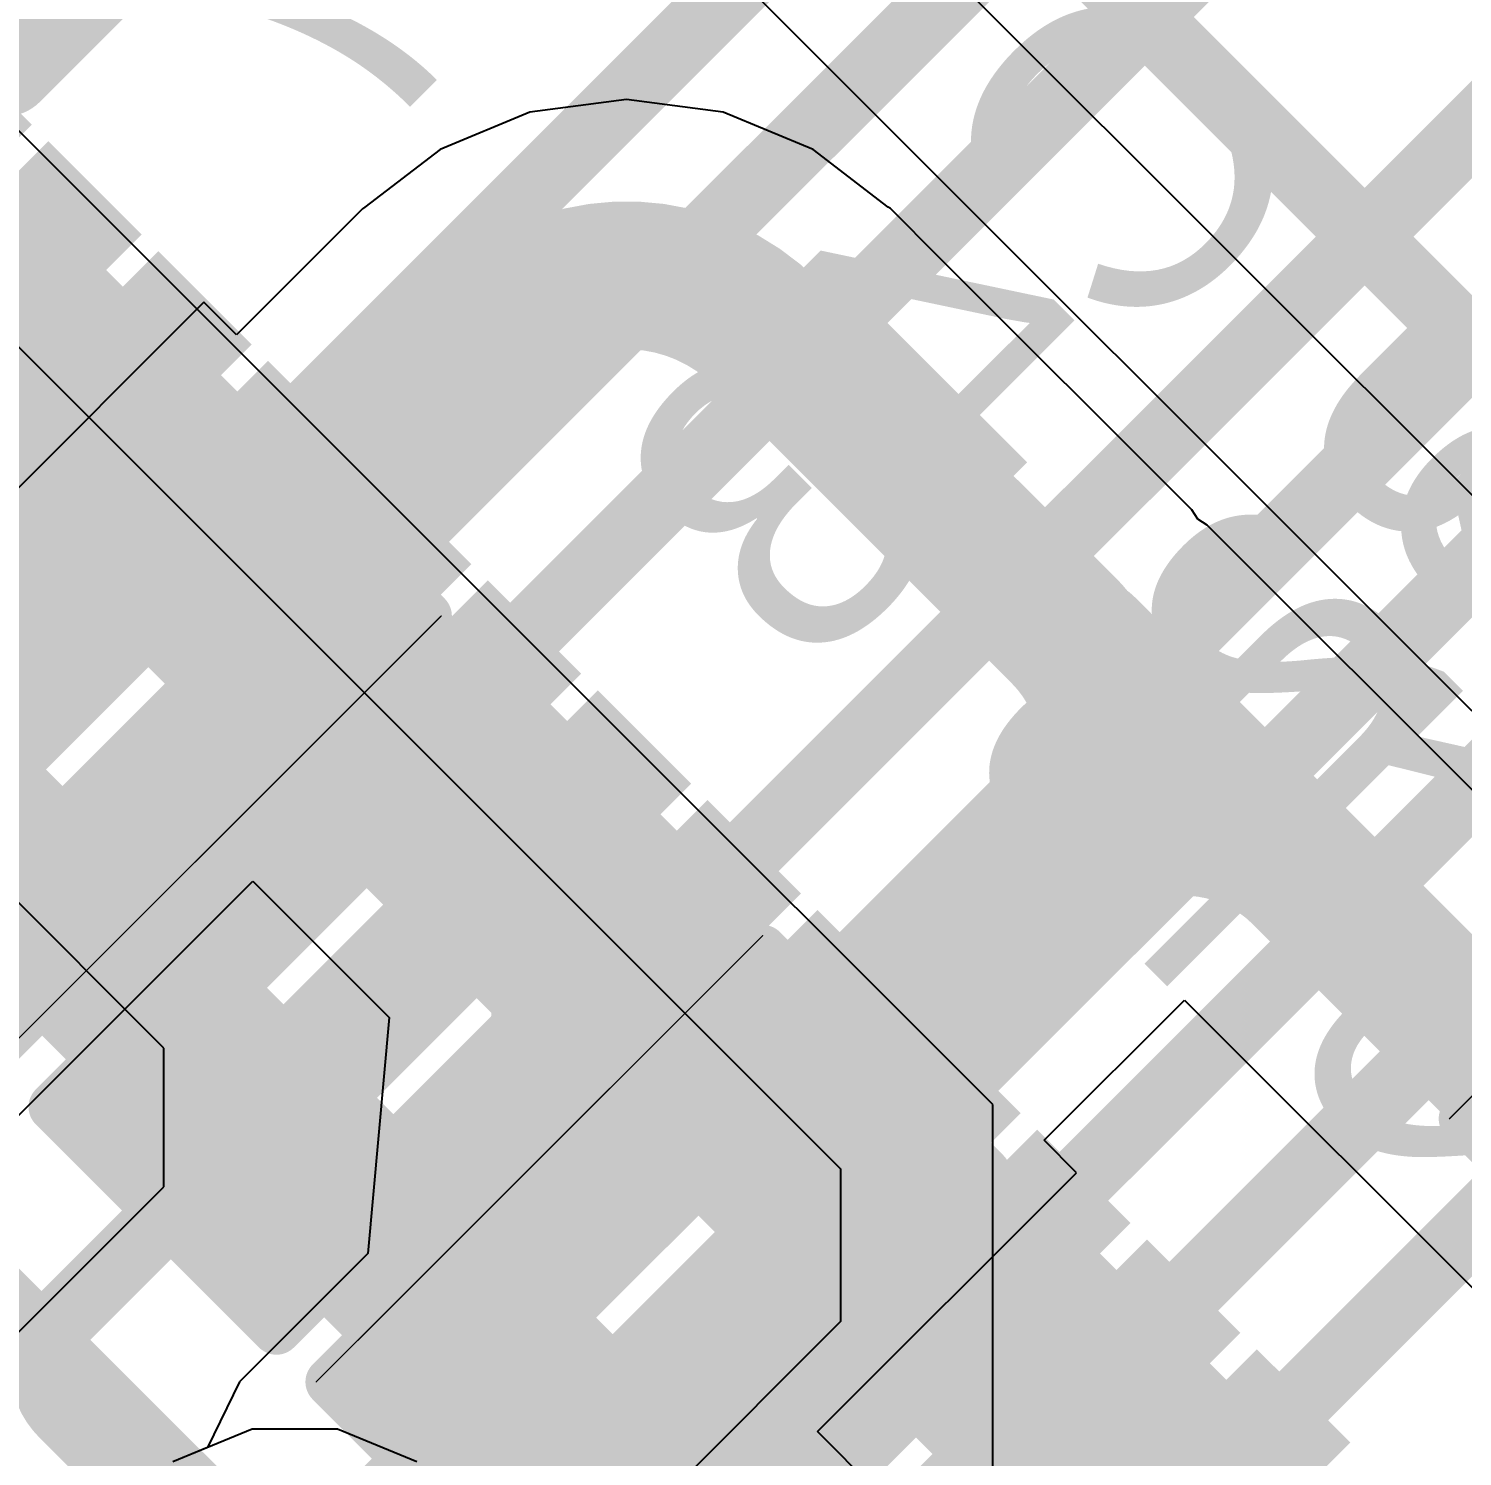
# Model space of a CAD drawing. Header units: inches. Extents: x 0 to 5359, y 0 to 5098.
# Drawn here: x 61.793 to 65.483, y 61.731 to 65.408 of the extents above; entities that cross this region are included whole.
import ezdxf

# ---------------------------------------------------------------- set-up
doc = ezdxf.new("R2010")
doc.units = ezdxf.units.IN
for name, color, linetype in [('Bottom Layer', 5, 'Continuous'), ('Bottom Overlay', 54, 'Continuous'), ('Bottom Paste', 16, 'Continuous'), ('Bottom Solder', 6, 'Continuous'), ('Layer 1', 16, 'Continuous'), ('Layer 2', 76, 'Continuous'), ('Top Layer', 1, 'Continuous'), ('Top Overlay', 2, 'Continuous'), ('Top Paste', 8, 'Continuous'), ('Top Solder', 216, 'Continuous')]:
    doc.layers.add(name, color=color, linetype=linetype)
doc.styles.add('Arial', font='', dxfattribs={"height": 0.2})
doc.styles.get('Arial').set_extended_font_data('Arial')

# ---------------------------------------------------------------- blocks, each defined once
blk = doc.blocks.new('LQFP_128_EP_14_14__64')
at = {"layer": 'Top Layer'}
for points in [[(1.4995398, 6.849681499999999), (1.2995402, 6.849681499999999), (1.2995402, 8.3496785), (1.4995398, 8.3496785)], [(1.9000978, 6.849681499999999), (1.7000982, 6.849681499999999), (1.7000982, 8.3496785), (1.9000978, 8.3496785)], [(2.2996398, 6.849681499999999), (2.0996402, 6.849681499999999), (2.0996402, 8.3496785), (2.2996398, 8.3496785)], [(2.6999438, 6.849681499999999), (2.4999442, 6.849681499999999), (2.4999442, 8.3496785), (2.6999438, 8.3496785)], [(3.09973726, 6.849681499999999), (2.89973766, 6.849681499999999), (2.89973766, 8.3496785), (3.09973726, 8.3496785)], [(3.50004126, 6.849681499999999), (3.30004166, 6.849681499999999), (3.30004166, 8.3496785), (3.50004126, 8.3496785)], [(3.8998398, 6.849681499999999), (3.699840199999999, 6.849681499999999), (3.699840199999999, 8.3496785), (3.8998398, 8.3496785)], [(4.299887259999999, 6.849681499999999), (4.099887659999999, 6.849681499999999), (4.099887659999999, 8.3496785), (4.299887259999999, 8.3496785)], [(4.6999398, 6.849681499999999), (4.499940199999999, 6.849681499999999), (4.499940199999999, 8.3496785), (4.6999398, 8.3496785)], [(5.099989799999999, 6.849681499999999), (4.8999902, 6.849681499999999), (4.8999902, 8.3496785), (5.099989799999999, 8.3496785)], [(5.50003726, 6.849681499999999), (5.30003766, 6.849681499999999), (5.30003766, 8.3496785), (5.50003726, 8.3496785)], [(5.9000898, 6.849681499999999), (5.7000902, 6.849681499999999), (5.7000902, 8.3496785), (5.9000898, 8.3496785)]]:
    blk.add_hatch(color=1, dxfattribs=at).paths.add_polyline_path(points)
at = {"layer": 'Top Paste'}
for points in [[(1.4995398, 6.849681499999999), (1.2995402, 6.849681499999999), (1.2995402, 8.3496785), (1.4995398, 8.3496785)], [(1.9000978, 6.849681499999999), (1.7000982, 6.849681499999999), (1.7000982, 8.3496785), (1.9000978, 8.3496785)], [(2.2996398, 6.849681499999999), (2.0996402, 6.849681499999999), (2.0996402, 8.3496785), (2.2996398, 8.3496785)], [(2.6999438, 6.849681499999999), (2.4999442, 6.849681499999999), (2.4999442, 8.3496785), (2.6999438, 8.3496785)], [(3.09973726, 6.849681499999999), (2.89973766, 6.849681499999999), (2.89973766, 8.3496785), (3.09973726, 8.3496785)], [(3.50004126, 6.849681499999999), (3.30004166, 6.849681499999999), (3.30004166, 8.3496785), (3.50004126, 8.3496785)], [(3.8998398, 6.849681499999999), (3.699840199999999, 6.849681499999999), (3.699840199999999, 8.3496785), (3.8998398, 8.3496785)], [(4.299887259999999, 6.849681499999999), (4.099887659999999, 6.849681499999999), (4.099887659999999, 8.3496785), (4.299887259999999, 8.3496785)], [(4.6999398, 6.849681499999999), (4.499940199999999, 6.849681499999999), (4.499940199999999, 8.3496785), (4.6999398, 8.3496785)], [(5.099989799999999, 6.849681499999999), (4.8999902, 6.849681499999999), (4.8999902, 8.3496785), (5.099989799999999, 8.3496785)], [(5.50003726, 6.849681499999999), (5.30003766, 6.849681499999999), (5.30003766, 8.3496785), (5.50003726, 8.3496785)], [(5.9000898, 6.849681499999999), (5.7000902, 6.849681499999999), (5.7000902, 8.3496785), (5.9000898, 8.3496785)]]:
    blk.add_hatch(color=8, dxfattribs=at).paths.add_polyline_path(points)
at = {"layer": 'Top Solder'}
for points in [[(1.16999512, 6.77968164), (0.8299958000000001, 6.77968164), (0.8299957999999997, 8.419678359999999), (1.16999512, 8.419678359999999)], [(1.56953966, 6.77968164), (1.22954034, 6.77968164), (1.22954034, 8.419678359999999), (1.56953966, 8.419678359999999)], [(1.97009766, 6.77968164), (1.63009834, 6.77968164), (1.63009834, 8.419678359999999), (1.97009766, 8.419678359999999)], [(2.36963966, 6.77968164), (2.02964034, 6.77968164), (2.02964034, 8.419678359999999), (2.36963966, 8.419678359999999)], [(2.76994366, 6.77968164), (2.42994434, 6.77968164), (2.42994434, 8.419678359999999), (2.76994366, 8.419678359999999)], [(3.16973712, 6.77968164), (2.8297378, 6.77968164), (2.8297378, 8.419678359999999), (3.16973712, 8.419678359999999)], [(3.57004112, 6.77968164), (3.2300418, 6.77968164), (3.2300418, 8.419678359999999), (3.57004112, 8.419678359999999)], [(3.96983966, 6.77968164), (3.62984034, 6.77968164), (3.62984034, 8.419678359999999), (3.96983966, 8.419678359999999)], [(4.36988712, 6.77968164), (4.0298878, 6.77968164), (4.0298878, 8.419678359999999), (4.36988712, 8.419678359999999)], [(4.76993966, 6.77968164), (4.42994034, 6.77968164), (4.42994034, 8.419678359999999), (4.76993966, 8.419678359999999)], [(5.16998966, 6.77968164), (4.829990339999999, 6.77968164), (4.829990339999999, 8.419678359999999), (5.16998966, 8.419678359999999)], [(5.57003712, 6.77968164), (5.2300378, 6.77968164), (5.2300378, 8.419678359999999), (5.57003712, 8.419678359999999)], [(5.970089659999999, 6.77968164), (5.63009034, 6.77968164), (5.63009034, 8.419678359999999), (5.970089659999999, 8.419678359999999)]]:
    blk.add_hatch(color=216, dxfattribs=at).paths.add_polyline_path(points)
at = {"layer": 'Top Overlay'}
blk.add_lwpolyline([(-6.249924, 6.249924, 0.127, 0.127, 0), (6.249924, 6.249924, 0.127, 0.127, 0)], format="xyseb", dxfattribs=at)
blk = doc.blocks.new('R___0402_171')
at = {"layer": 'Top Layer'}
for points in [[(-0.6985, -0.3175), (-0.6985, 0.3175), (-0.2412999999999999, 0.3175), (-0.2413, -0.3175)], [(0.2412999999999999, -0.3175), (0.2413, 0.3175), (0.6985, 0.3175), (0.6985, -0.3175)]]:
    blk.add_hatch(color=1, dxfattribs=at).paths.add_polyline_path(points)
at = {"layer": 'Top Paste'}
for points in [[(-0.6985, -0.3175), (-0.6985, 0.3175), (-0.2412999999999999, 0.3175), (-0.2413, -0.3175)], [(0.2412999999999999, -0.3175), (0.2413, 0.3175), (0.6985, 0.3175), (0.6985, -0.3175)]]:
    blk.add_hatch(color=8, dxfattribs=at).paths.add_polyline_path(points)
at = {"layer": 'Top Solder'}
for points in [[(-0.75350116, -0.37250116), (-0.75350116, 0.37250116), (-0.1862988399999999, 0.37250116), (-0.18629884, -0.37250116)], [(0.1862988399999999, -0.37250116), (0.18629884, 0.37250116), (0.75350116, 0.37250116), (0.75350116, -0.37250116)]]:
    blk.add_hatch(color=216, dxfattribs=at).paths.add_polyline_path(points)
at = {"layer": 'Top Overlay'}
for points in [[(-0.7874, -0.4064, 0.127, 0.127, 0), (-0.7874, 0.4064, 0.127, 0.127, 0)], [(0.7874, 0.4064, 0.127, 0.127, 0), (-0.7874, 0.4064, 0.127, 0.127, 0)], [(0.7874, -0.4064, 0.127, 0.127, 0), (0.7874, 0.4064, 0.127, 0.127, 0)], [(0.7874, -0.4064, 0.127, 0.127, 0), (-0.7874, -0.4064, 0.127, 0.127, 0)], [(0.8128, -0.4318, 0.0032258, 0.0032258, 0), (-0.8128, -0.4318, 0.0032258, 0.0032258, 0)]]:
    blk.add_lwpolyline(points, format="xyseb", dxfattribs=at)
for points in [[(-0.8191499999999999, 0.4064, 0.0635, 0.0635, 1), (-0.7556499999999999, 0.4064, 0.0635, 0.0635, 1)], [(-0.8191499999999999, 0.4064, 0.0635, 0.0635, 1), (-0.7556499999999999, 0.4064, 0.0635, 0.0635, 1)], [(0.7556499999999999, 0.4064, 0.0635, 0.0635, 1), (0.8191499999999999, 0.4064, 0.0635, 0.0635, 1)], [(0.7556499999999999, 0.4064, 0.0635, 0.0635, 1), (0.8191499999999999, 0.4064, 0.0635, 0.0635, 1)], [(-0.8191499999999999, -0.4064, 0.0635, 0.0635, 1), (-0.7556499999999999, -0.4064, 0.0635, 0.0635, 1)], [(-0.8191499999999999, -0.4064, 0.0635, 0.0635, 1), (-0.7556499999999999, -0.4064, 0.0635, 0.0635, 1)], [(0.7556499999999999, -0.4064, 0.0635, 0.0635, 1), (0.8191499999999999, -0.4064, 0.0635, 0.0635, 1)], [(0.7556499999999999, -0.4064, 0.0635, 0.0635, 1), (0.8191499999999999, -0.4064, 0.0635, 0.0635, 1)], [(-0.81360518, -0.4318, 0.0016129, 0.0016129, 1), (-0.8119948199999999, -0.4318, 0.0016129, 0.0016129, 1)], [(0.8119948199999999, -0.4318, 0.0016129, 0.0016129, 1), (0.81360518, -0.4318, 0.0016129, 0.0016129, 1)]]:
    blk.add_lwpolyline(points, format="xyseb", close=True, dxfattribs=at)
blk = doc.blocks.new('R___0402_B_176')
at = {"layer": 'Bottom Layer'}
for points in [[(-0.2413, 0.3175), (-0.2412999999999999, -0.3175), (-0.6985, -0.3175), (-0.6985, 0.3175)], [(0.6985, 0.3175), (0.6985, -0.3175), (0.2413, -0.3175), (0.2412999999999999, 0.3175)]]:
    blk.add_hatch(color=5, dxfattribs=at).paths.add_polyline_path(points)
at = {"layer": 'Bottom Paste'}
for points in [[(-0.2413, 0.3175), (-0.2412999999999999, -0.3175), (-0.6985, -0.3175), (-0.6985, 0.3175)], [(0.6985, 0.3175), (0.6985, -0.3175), (0.2413, -0.3175), (0.2412999999999999, 0.3175)]]:
    blk.add_hatch(color=16, dxfattribs=at).paths.add_polyline_path(points)
at = {"layer": 'Bottom Solder'}
for points in [[(-0.18629884, 0.37250116), (-0.1862988399999999, -0.37250116), (-0.75350116, -0.37250116), (-0.75350116, 0.37250116)], [(0.75350116, 0.37250116), (0.75350116, -0.37250116), (0.18629884, -0.37250116), (0.1862988399999999, 0.37250116)]]:
    blk.add_hatch(color=6, dxfattribs=at).paths.add_polyline_path(points)
at = {"layer": 'Bottom Overlay'}
for points in [[(0.7874, 0.4064, 0.127, 0.127, 0), (-0.7874, 0.4064, 0.127, 0.127, 0)], [(-0.7874, -0.4064, 0.127, 0.127, 0), (-0.7874, 0.4064, 0.127, 0.127, 0)], [(0.7874, -0.4064, 0.127, 0.127, 0), (0.7874, 0.4064, 0.127, 0.127, 0)], [(0.8128, 0.4318, 0.0032258, 0.0032258, 0), (-0.8128, 0.4318, 0.0032258, 0.0032258, 0)], [(0.7874, -0.4064, 0.127, 0.127, 0), (-0.7874, -0.4064, 0.127, 0.127, 0)]]:
    blk.add_lwpolyline(points, format="xyseb", dxfattribs=at)
for points in [[(-0.8191499999999999, 0.4064, 0.0635, 0.0635, 1), (-0.7556499999999999, 0.4064, 0.0635, 0.0635, 1)], [(-0.8191499999999999, 0.4064, 0.0635, 0.0635, 1), (-0.7556499999999999, 0.4064, 0.0635, 0.0635, 1)], [(0.7556499999999999, 0.4064, 0.0635, 0.0635, 1), (0.8191499999999999, 0.4064, 0.0635, 0.0635, 1)], [(0.7556499999999999, 0.4064, 0.0635, 0.0635, 1), (0.8191499999999999, 0.4064, 0.0635, 0.0635, 1)], [(-0.81360518, 0.4318, 0.0016129, 0.0016129, 1), (-0.8119948199999999, 0.4318, 0.0016129, 0.0016129, 1)], [(0.8119948199999999, 0.4318, 0.0016129, 0.0016129, 1), (0.81360518, 0.4318, 0.0016129, 0.0016129, 1)], [(-0.8191499999999999, -0.4064, 0.0635, 0.0635, 1), (-0.7556499999999999, -0.4064, 0.0635, 0.0635, 1)], [(-0.8191499999999999, -0.4064, 0.0635, 0.0635, 1), (-0.7556499999999999, -0.4064, 0.0635, 0.0635, 1)], [(0.7556499999999999, -0.4064, 0.0635, 0.0635, 1), (0.8191499999999999, -0.4064, 0.0635, 0.0635, 1)], [(0.7556499999999999, -0.4064, 0.0635, 0.0635, 1), (0.8191499999999999, -0.4064, 0.0635, 0.0635, 1)]]:
    blk.add_lwpolyline(points, format="xyseb", close=True, dxfattribs=at)
blk = doc.blocks.new('R___0402_B_177')
at = {"layer": 'Bottom Layer'}
for points in [[(-0.2412999999999999, 0.3174999999999999), (-0.2413000000000001, -0.3175), (-0.6985, -0.3174999999999999), (-0.6985, 0.3175)], [(0.6985, 0.3174999999999999), (0.6985, -0.3175), (0.2412999999999999, -0.3174999999999999), (0.2413000000000001, 0.3175)]]:
    blk.add_hatch(color=5, dxfattribs=at).paths.add_polyline_path(points)
at = {"layer": 'Bottom Paste'}
for points in [[(-0.2412999999999999, 0.3174999999999999), (-0.2413000000000001, -0.3175), (-0.6985, -0.3174999999999999), (-0.6985, 0.3175)], [(0.6985, 0.3174999999999999), (0.6985, -0.3175), (0.2412999999999999, -0.3174999999999999), (0.2413000000000001, 0.3175)]]:
    blk.add_hatch(color=16, dxfattribs=at).paths.add_polyline_path(points)
at = {"layer": 'Bottom Solder'}
for points in [[(-0.1862988399999999, 0.3725011599999999), (-0.18629884, -0.3725011600000001), (-0.75350116, -0.3725011599999999), (-0.75350116, 0.3725011600000001)], [(0.75350116, 0.3725011599999999), (0.75350116, -0.3725011600000001), (0.1862988399999999, -0.3725011599999999), (0.18629884, 0.3725011600000001)]]:
    blk.add_hatch(color=6, dxfattribs=at).paths.add_polyline_path(points)
at = {"layer": 'Bottom Overlay'}
for points in [[(-0.7874, 0.4064, 0.127, 0.127, 0), (0.7874, 0.4064, 0.127, 0.127, 0)], [(-0.7874, 0.4064, 0.127, 0.127, 0), (-0.7874, -0.4064, 0.127, 0.127, 0)], [(0.7874, 0.4064, 0.127, 0.127, 0), (0.7874, -0.4064, 0.127, 0.127, 0)], [(-0.8128, 0.4318, 0.0032258, 0.0032258, 0), (0.8128, 0.4318, 0.0032258, 0.0032258, 0)], [(-0.7874, -0.4064, 0.127, 0.127, 0), (0.7874, -0.4064, 0.127, 0.127, 0)]]:
    blk.add_lwpolyline(points, format="xyseb", dxfattribs=at)
for points in [[(-0.8191499999999999, 0.4064, 0.0635, 0.0635, 1), (-0.7556499999999999, 0.4064, 0.0635, 0.0635, 1)], [(-0.8191499999999999, 0.4064, 0.0635, 0.0635, 1), (-0.7556499999999999, 0.4064, 0.0635, 0.0635, 1)], [(0.7556499999999999, 0.4064, 0.0635, 0.0635, 1), (0.8191499999999999, 0.4064, 0.0635, 0.0635, 1)], [(0.7556499999999999, 0.4064, 0.0635, 0.0635, 1), (0.8191499999999999, 0.4064, 0.0635, 0.0635, 1)], [(-0.81360518, 0.4318, 0.0016129, 0.0016129, 1), (-0.8119948199999999, 0.4318, 0.0016129, 0.0016129, 1)], [(0.8119948199999999, 0.4318, 0.0016129, 0.0016129, 1), (0.81360518, 0.4318, 0.0016129, 0.0016129, 1)], [(-0.8191499999999999, -0.4064, 0.0635, 0.0635, 1), (-0.7556499999999999, -0.4064, 0.0635, 0.0635, 1)], [(-0.8191499999999999, -0.4064, 0.0635, 0.0635, 1), (-0.7556499999999999, -0.4064, 0.0635, 0.0635, 1)], [(0.7556499999999999, -0.4064, 0.0635, 0.0635, 1), (0.8191499999999999, -0.4064, 0.0635, 0.0635, 1)], [(0.7556499999999999, -0.4064, 0.0635, 0.0635, 1), (0.8191499999999999, -0.4064, 0.0635, 0.0635, 1)]]:
    blk.add_lwpolyline(points, format="xyseb", close=True, dxfattribs=at)
blk = doc.blocks.new('C___0402_B_345')
at = {"layer": 'Bottom Layer'}
for points in [[(-0.2412999999999999, 0.3174999999999999), (-0.2413000000000001, -0.3175), (-0.6985, -0.3174999999999999), (-0.6985, 0.3175)], [(0.6985, 0.3174999999999999), (0.6985, -0.3175), (0.2412999999999999, -0.3174999999999999), (0.2413000000000001, 0.3175)]]:
    blk.add_hatch(color=5, dxfattribs=at).paths.add_polyline_path(points)
at = {"layer": 'Bottom Paste'}
for points in [[(-0.2412999999999999, 0.3174999999999999), (-0.2413000000000001, -0.3175), (-0.6985, -0.3174999999999999), (-0.6985, 0.3175)], [(0.6985, 0.3174999999999999), (0.6985, -0.3175), (0.2412999999999999, -0.3174999999999999), (0.2413000000000001, 0.3175)]]:
    blk.add_hatch(color=16, dxfattribs=at).paths.add_polyline_path(points)
at = {"layer": 'Bottom Solder'}
for points in [[(-0.1813001199999999, 0.3774998799999999), (-0.1813001200000001, -0.3774998800000001), (-0.7584998799999999, -0.3774998799999999), (-0.7584998799999999, 0.3774998800000001)], [(0.7584998799999999, 0.3774998799999999), (0.7584998799999999, -0.3774998800000001), (0.1813001199999999, -0.3774998799999999), (0.1813001200000001, 0.3774998800000001)]]:
    blk.add_hatch(color=6, dxfattribs=at).paths.add_polyline_path(points)
at = {"layer": 'Bottom Overlay'}
for points in [[(-0.7874, 0.4064, 0.127, 0.127, 0), (-0.2794, 0.4064, 0.127, 0.127, 0)], [(-0.7874, 0.4064, 0.127, 0.127, 0), (-0.7874, -0.4064, 0.127, 0.127, 0)], [(0.2794, 0.4064, 0.127, 0.127, 0), (0.7874, 0.4064, 0.127, 0.127, 0)], [(0.7874, 0.4064, 0.127, 0.127, 0), (0.7874, -0.4064, 0.127, 0.127, 0)], [(-0.7874, -0.4064, 0.127, 0.127, 0), (-0.2794, -0.4064, 0.127, 0.127, 0)], [(0.2794, -0.4064, 0.127, 0.127, 0), (0.7874, -0.4064, 0.127, 0.127, 0)]]:
    blk.add_lwpolyline(points, format="xyseb", dxfattribs=at)
for points in [[(-0.8191499999999999, 0.4064, 0.0635, 0.0635, 1), (-0.7556499999999999, 0.4064, 0.0635, 0.0635, 1)], [(-0.8191499999999999, 0.4064, 0.0635, 0.0635, 1), (-0.7556499999999999, 0.4064, 0.0635, 0.0635, 1)], [(-0.31115, 0.4064, 0.0635, 0.0635, 1), (-0.24765, 0.4064, 0.0635, 0.0635, 1)], [(0.24765, 0.4064, 0.0635, 0.0635, 1), (0.31115, 0.4064, 0.0635, 0.0635, 1)], [(0.7556499999999999, 0.4064, 0.0635, 0.0635, 1), (0.8191499999999999, 0.4064, 0.0635, 0.0635, 1)], [(0.7556499999999999, 0.4064, 0.0635, 0.0635, 1), (0.8191499999999999, 0.4064, 0.0635, 0.0635, 1)], [(-0.8191499999999999, -0.4064, 0.0635, 0.0635, 1), (-0.7556499999999999, -0.4064, 0.0635, 0.0635, 1)], [(-0.8191499999999999, -0.4064, 0.0635, 0.0635, 1), (-0.7556499999999999, -0.4064, 0.0635, 0.0635, 1)], [(-0.31115, -0.4064, 0.0635, 0.0635, 1), (-0.24765, -0.4064, 0.0635, 0.0635, 1)], [(0.24765, -0.4064, 0.0635, 0.0635, 1), (0.31115, -0.4064, 0.0635, 0.0635, 1)], [(0.7556499999999999, -0.4064, 0.0635, 0.0635, 1), (0.8191499999999999, -0.4064, 0.0635, 0.0635, 1)], [(0.7556499999999999, -0.4064, 0.0635, 0.0635, 1), (0.8191499999999999, -0.4064, 0.0635, 0.0635, 1)]]:
    blk.add_lwpolyline(points, format="xyseb", close=True, dxfattribs=at)
blk = doc.blocks.new('C___0402_B_356')
at = {"layer": 'Bottom Layer'}
for points in [[(-0.2413, 0.3175), (-0.2412999999999999, -0.3175), (-0.6985, -0.3175), (-0.6985, 0.3175)], [(0.6985, 0.3175), (0.6985, -0.3175), (0.2413, -0.3175), (0.2412999999999999, 0.3175)]]:
    blk.add_hatch(color=5, dxfattribs=at).paths.add_polyline_path(points)
at = {"layer": 'Bottom Paste'}
for points in [[(-0.2413, 0.3175), (-0.2412999999999999, -0.3175), (-0.6985, -0.3175), (-0.6985, 0.3175)], [(0.6985, 0.3175), (0.6985, -0.3175), (0.2413, -0.3175), (0.2412999999999999, 0.3175)]]:
    blk.add_hatch(color=16, dxfattribs=at).paths.add_polyline_path(points)
at = {"layer": 'Bottom Solder'}
for points in [[(-0.18130012, 0.37749988), (-0.18130012, -0.37749988), (-0.7584998799999999, -0.37749988), (-0.7584998799999999, 0.37749988)], [(0.7584998799999999, 0.37749988), (0.7584998799999999, -0.37749988), (0.18130012, -0.37749988), (0.18130012, 0.37749988)]]:
    blk.add_hatch(color=6, dxfattribs=at).paths.add_polyline_path(points)
at = {"layer": 'Bottom Overlay'}
for points in [[(-0.2794, 0.4064, 0.127, 0.127, 0), (-0.7874, 0.4064, 0.127, 0.127, 0)], [(-0.7874, -0.4064, 0.127, 0.127, 0), (-0.7874, 0.4064, 0.127, 0.127, 0)], [(0.7874, 0.4064, 0.127, 0.127, 0), (0.2794, 0.4064, 0.127, 0.127, 0)], [(0.7874, -0.4064, 0.127, 0.127, 0), (0.7874, 0.4064, 0.127, 0.127, 0)], [(-0.2794, -0.4064, 0.127, 0.127, 0), (-0.7874, -0.4064, 0.127, 0.127, 0)], [(0.7874, -0.4064, 0.127, 0.127, 0), (0.2794, -0.4064, 0.127, 0.127, 0)]]:
    blk.add_lwpolyline(points, format="xyseb", dxfattribs=at)
for points in [[(-0.8191499999999999, 0.4064, 0.0635, 0.0635, 1), (-0.7556499999999999, 0.4064, 0.0635, 0.0635, 1)], [(-0.8191499999999999, 0.4064, 0.0635, 0.0635, 1), (-0.7556499999999999, 0.4064, 0.0635, 0.0635, 1)], [(-0.31115, 0.4064, 0.0635, 0.0635, 1), (-0.24765, 0.4064, 0.0635, 0.0635, 1)], [(0.24765, 0.4064, 0.0635, 0.0635, 1), (0.31115, 0.4064, 0.0635, 0.0635, 1)], [(0.7556499999999999, 0.4064, 0.0635, 0.0635, 1), (0.8191499999999999, 0.4064, 0.0635, 0.0635, 1)], [(0.7556499999999999, 0.4064, 0.0635, 0.0635, 1), (0.8191499999999999, 0.4064, 0.0635, 0.0635, 1)], [(-0.8191499999999999, -0.4064, 0.0635, 0.0635, 1), (-0.7556499999999999, -0.4064, 0.0635, 0.0635, 1)], [(-0.8191499999999999, -0.4064, 0.0635, 0.0635, 1), (-0.7556499999999999, -0.4064, 0.0635, 0.0635, 1)], [(-0.31115, -0.4064, 0.0635, 0.0635, 1), (-0.24765, -0.4064, 0.0635, 0.0635, 1)], [(0.24765, -0.4064, 0.0635, 0.0635, 1), (0.31115, -0.4064, 0.0635, 0.0635, 1)], [(0.7556499999999999, -0.4064, 0.0635, 0.0635, 1), (0.8191499999999999, -0.4064, 0.0635, 0.0635, 1)], [(0.7556499999999999, -0.4064, 0.0635, 0.0635, 1), (0.8191499999999999, -0.4064, 0.0635, 0.0635, 1)]]:
    blk.add_lwpolyline(points, format="xyseb", close=True, dxfattribs=at)
blk = doc.blocks.new('C___0402_B_361')
at = {"layer": 'Bottom Layer'}
for points in [[(-0.2413, 0.3175), (-0.2412999999999999, -0.3175), (-0.6985, -0.3175), (-0.6985, 0.3175)], [(0.6985, 0.3175), (0.6985, -0.3175), (0.2413, -0.3175), (0.2412999999999999, 0.3175)]]:
    blk.add_hatch(color=5, dxfattribs=at).paths.add_polyline_path(points)
at = {"layer": 'Bottom Paste'}
for points in [[(-0.2413, 0.3175), (-0.2412999999999999, -0.3175), (-0.6985, -0.3175), (-0.6985, 0.3175)], [(0.6985, 0.3175), (0.6985, -0.3175), (0.2413, -0.3175), (0.2412999999999999, 0.3175)]]:
    blk.add_hatch(color=16, dxfattribs=at).paths.add_polyline_path(points)
at = {"layer": 'Bottom Solder'}
for points in [[(-0.18130012, 0.37749988), (-0.18130012, -0.37749988), (-0.7584998799999999, -0.37749988), (-0.7584998799999999, 0.37749988)], [(0.7584998799999999, 0.37749988), (0.7584998799999999, -0.37749988), (0.18130012, -0.37749988), (0.18130012, 0.37749988)]]:
    blk.add_hatch(color=6, dxfattribs=at).paths.add_polyline_path(points)
at = {"layer": 'Bottom Overlay'}
for points in [[(-0.2794, 0.4064, 0.127, 0.127, 0), (-0.7874, 0.4064, 0.127, 0.127, 0)], [(-0.7874, -0.4064, 0.127, 0.127, 0), (-0.7874, 0.4064, 0.127, 0.127, 0)], [(0.7874, 0.4064, 0.127, 0.127, 0), (0.2794, 0.4064, 0.127, 0.127, 0)], [(0.7874, -0.4064, 0.127, 0.127, 0), (0.7874, 0.4064, 0.127, 0.127, 0)], [(-0.2794, -0.4064, 0.127, 0.127, 0), (-0.7874, -0.4064, 0.127, 0.127, 0)], [(0.7874, -0.4064, 0.127, 0.127, 0), (0.2794, -0.4064, 0.127, 0.127, 0)]]:
    blk.add_lwpolyline(points, format="xyseb", dxfattribs=at)
for points in [[(-0.8191499999999999, 0.4064, 0.0635, 0.0635, 1), (-0.7556499999999999, 0.4064, 0.0635, 0.0635, 1)], [(-0.8191499999999999, 0.4064, 0.0635, 0.0635, 1), (-0.7556499999999999, 0.4064, 0.0635, 0.0635, 1)], [(-0.31115, 0.4064, 0.0635, 0.0635, 1), (-0.24765, 0.4064, 0.0635, 0.0635, 1)], [(0.24765, 0.4064, 0.0635, 0.0635, 1), (0.31115, 0.4064, 0.0635, 0.0635, 1)], [(0.7556499999999999, 0.4064, 0.0635, 0.0635, 1), (0.8191499999999999, 0.4064, 0.0635, 0.0635, 1)], [(0.7556499999999999, 0.4064, 0.0635, 0.0635, 1), (0.8191499999999999, 0.4064, 0.0635, 0.0635, 1)], [(-0.8191499999999999, -0.4064, 0.0635, 0.0635, 1), (-0.7556499999999999, -0.4064, 0.0635, 0.0635, 1)], [(-0.8191499999999999, -0.4064, 0.0635, 0.0635, 1), (-0.7556499999999999, -0.4064, 0.0635, 0.0635, 1)], [(-0.31115, -0.4064, 0.0635, 0.0635, 1), (-0.24765, -0.4064, 0.0635, 0.0635, 1)], [(0.24765, -0.4064, 0.0635, 0.0635, 1), (0.31115, -0.4064, 0.0635, 0.0635, 1)], [(0.7556499999999999, -0.4064, 0.0635, 0.0635, 1), (0.8191499999999999, -0.4064, 0.0635, 0.0635, 1)], [(0.7556499999999999, -0.4064, 0.0635, 0.0635, 1), (0.8191499999999999, -0.4064, 0.0635, 0.0635, 1)]]:
    blk.add_lwpolyline(points, format="xyseb", close=True, dxfattribs=at)

msp = doc.modelspace()

# ---------------------------------------------------------------- hatches: boundary and pattern name
at = {"layer": 'Top Layer'}
msp.add_hatch(color=1, dxfattribs=at).paths.add_polyline_path([(61.17166328, 64.6297158), (62.19706382, 65.65511634), (62.05564424, 65.79653592), (61.0302437, 64.77113537999999)])

# ---------------------------------------------------------------- linework, layer by layer
at = {"layer": 'Bottom Layer'}
for p, q in [((63.33184184, 65.22500543999999), (63.08324696, 65.19227753999999)), ((63.58043671999999, 65.19227753999999), (63.33184184, 65.22500543999999)), ((63.08324696, 65.19227753999999), (62.85159388, 65.09632395999999)), ((63.8120898, 65.09632395999999), (63.58043671999999, 65.19227753999999)), ((62.85159388, 65.09632395999999), (62.65798491999999, 64.94776444)), ((64.005206, 64.9481429), (63.8120898, 65.09632395999999)), ((62.6521734, 64.94388078), (62.32761982, 64.61932974)), ((62.65798491999999, 64.94776444), (62.6521734, 64.94388078)), ((64.01136042, 64.9440281), (64.005206, 64.9481429)), ((64.0113655, 64.94403318), (64.01136042, 64.9440281)), ((64.01210209999999, 64.9432915), (64.0113655, 64.94403318)), ((64.13708534, 64.81830318), (64.01210209999999, 64.9432915)), ((64.78695958, 64.1684264), (64.13708534, 64.81830318)), ((62.24397254, 64.70297701999999), (61.5667298, 64.02573428)), ((62.32761982, 64.61932974), (62.24397254, 64.70297701999999)), ((64.80296919999999, 64.14446403999999), (64.78695958, 64.1684264)), ((64.82695441999999, 64.12843917999999), (64.80296919999999, 64.14446403999999)), ((68.28047812, 60.67491293999999), (64.82695441999999, 64.12843917999999)), ((61.70515979999999, 62.54771844), (62.36969492, 63.21225355999999)), ((62.36969492, 63.21225355999999), (62.72096676, 62.86098426)), ((64.40680031999999, 62.54462471999999), (64.76785116, 62.9056781)), ((64.76785116, 62.9056781), (67.65312098, 60.02040827999999)), ((62.72096676, 62.86098426), (62.66570144, 62.25267712)), ((64.4904476, 62.46097744), (64.40680031999999, 62.54462471999999)), ((63.82366711999999, 61.79419696), (64.4904476, 62.46097744)), ((62.66570144, 62.25267712), (62.33518648, 61.92216216)), ((62.33518648, 61.9221647), (62.25267712, 61.75322422)), ((62.33518648, 61.92216216), (62.33518648, 61.9221647)), ((64.5384536, 61.07941302), (63.82366711999999, 61.79419696)), ((62.25267712, 61.75322422), (62.16405143999999, 61.7165136))]:
    msp.add_line(p, q, dxfattribs=at)
for points in [[(62.97263758, 64.62341405999999, 0.3809999999999999, 0.3809999999999999, -0.4143347771869046), (63.69089877999999, 64.62356392, 0.3809999999999999, 0.3809999999999999, 0)], [(62.30684007999999, 63.95761656, 0.3809999999999999, 0.3809999999999999, 0), (62.97263758, 64.62341405999999, 0.3809999999999999, 0.3809999999999999, 0)], [(63.69089624, 64.62356138, 0.3809999999999999, 0.3809999999999999, 0), (63.69163284, 64.62282478, 0.3809999999999999, 0.3809999999999999, 0)], [(63.69163284, 64.62282478, 0.3809999999999999, 0.3809999999999999, 0), (64.46649286, 63.84796221999999, 0.3809999999999999, 0.3809999999999999, 0)], [(60.9041962, 64.01847496, 0.3809999999999999, 0.3809999999999999, 0), (61.6295948, 63.29307636, 0.3809999999999999, 0.3809999999999999, 0)], [(62.30683499999999, 63.95761656, 0.3809999999999999, 0.3809999999999999, 0), (62.30684007999999, 63.95761656, 0.3809999999999999, 0.3809999999999999, 0)], [(64.4575038, 63.8569589, 0.3809999999999999, 0.3809999999999999, -0.4143346741175166), (64.45763334, 63.23639117999999, 0.3809999999999999, 0.3809999999999999, 0)], [(64.5064877, 63.80797245999999, 0.3809999999999999, 0.3809999999999999, 0), (68.2130335, 60.10142665999999, 0.3809999999999999, 0.3809999999999999, 0)], [(64.45763334, 63.23639117999999, 0.3809999999999999, 0.3809999999999999, -0.4143346741175167), (65.07820106, 63.23626164, 0.3809999999999999, 0.3809999999999999, 0)], [(63.74508714, 62.52384497999999, 0.3809999999999999, 0.3809999999999999, 0), (64.45763334, 63.23639117999999, 0.3809999999999999, 0.3809999999999999, 0)], [(63.02775558, 63.23221542, 0.2032, 0.2032, 0), (63.03223359999999, 63.23221542, 0.2032, 0.2032, 0)], [(63.03223359999999, 63.23221542, 0.2032, 0.2032, 0), (63.09509352, 62.97178414, 0.2032, 0.2032, 0)], [(63.01768448, 62.11972843999999, 0.2032, 0.2032, 0), (63.09509352, 62.97178414, 0.2032, 0.2032, 0)], [(63.74508714, 62.52383989999999, 0.3809999999999999, 0.3809999999999999, 0), (63.74508714, 62.52384497999999, 0.3809999999999999, 0.3809999999999999, 0)], [(63.01768448, 62.11972843999999, 0.2032, 0.2032, 0), (63.08054694, 61.85929969999999, 0.2032, 0.2032, 0)], [(62.55553147999999, 61.33428424, 0.3809999999999999, 0.3809999999999999, 0), (63.08054694, 61.85929969999999, 0.3809999999999999, 0.3809999999999999, 0)]]:
    msp.add_lwpolyline(points, format="xyseb", dxfattribs=at)
for points in [[(62.87738758, 64.62341405999999, 0.1905, 0.1905, 1), (63.06788757999999, 64.62341405999999, 0.1905, 0.1905, 1)], [(62.87738758, 64.62341405999999, 0.1905, 0.1905, 1), (63.06788757999999, 64.62341405999999, 0.1905, 0.1905, 1)], [(63.59564623999999, 64.62356138, 0.1905, 0.1905, 1), (63.78614624, 64.62356138, 0.1905, 0.1905, 1)], [(63.59564878, 64.62356392, 0.1905, 0.1905, 1), (63.78614878, 64.62356392, 0.1905, 0.1905, 1)], [(63.59638284, 64.62282478, 0.1905, 0.1905, 1), (63.78688283999999, 64.62282478, 0.1905, 0.1905, 1)], [(63.59638284, 64.62282478, 0.1905, 0.1905, 1), (63.78688283999999, 64.62282478, 0.1905, 0.1905, 1)], [(62.211585, 63.95761656, 0.1905, 0.1905, 1), (62.40208499999999, 63.95761656, 0.1905, 0.1905, 1)], [(62.21159008, 63.95761656, 0.1905, 0.1905, 1), (62.40209008, 63.95761656, 0.1905, 0.1905, 1)], [(62.21159008, 63.95761656, 0.1905, 0.1905, 1), (62.40209008, 63.95761656, 0.1905, 0.1905, 1)], [(64.36225379999999, 63.8569589, 0.1905, 0.1905, 1), (64.55275379999999, 63.8569589, 0.1905, 0.1905, 1)], [(64.37124286, 63.84796221999999, 0.1905, 0.1905, 1), (64.56174286, 63.84796221999999, 0.1905, 0.1905, 1)], [(64.4112377, 63.80797245999999, 0.1905, 0.1905, 1), (64.60173769999999, 63.80797245999999, 0.1905, 0.1905, 1)], [(61.5343448, 63.29307636, 0.1905, 0.1905, 1), (61.72484479999999, 63.29307636, 0.1905, 0.1905, 1)], [(64.36238334, 63.23639117999999, 0.1905, 0.1905, 1), (64.55288334, 63.23639117999999, 0.1905, 0.1905, 1)], [(64.36238334, 63.23639117999999, 0.1905, 0.1905, 1), (64.55288334, 63.23639117999999, 0.1905, 0.1905, 1)], [(64.36238334, 63.23639117999999, 0.1905, 0.1905, 1), (64.55288334, 63.23639117999999, 0.1905, 0.1905, 1)], [(64.98295105999999, 63.23626164, 0.1905, 0.1905, 1), (65.17345106, 63.23626164, 0.1905, 0.1905, 1)], [(62.97695557999999, 63.23221542, 0.1016, 0.1016, 1), (63.07855557999999, 63.23221542, 0.1016, 0.1016, 1)], [(62.9814336, 63.23221542, 0.1016, 0.1016, 1), (63.0830336, 63.23221542, 0.1016, 0.1016, 1)], [(62.9814336, 63.23221542, 0.1016, 0.1016, 1), (63.0830336, 63.23221542, 0.1016, 0.1016, 1)], [(63.04429352, 62.97178414, 0.1016, 0.1016, 1), (63.14589351999999, 62.97178414, 0.1016, 0.1016, 1)], [(63.04429352, 62.97178414, 0.1016, 0.1016, 1), (63.14589351999999, 62.97178414, 0.1016, 0.1016, 1)], [(63.64983714, 62.52384497999999, 0.1905, 0.1905, 1), (63.84033714, 62.52384497999999, 0.1905, 0.1905, 1)], [(63.64983714, 62.52384497999999, 0.1905, 0.1905, 1), (63.84033714, 62.52384497999999, 0.1905, 0.1905, 1)], [(63.64983714, 62.52383989999999, 0.1905, 0.1905, 1), (63.84033714, 62.52383989999999, 0.1905, 0.1905, 1)], [(62.96688448, 62.11972843999999, 0.1016, 0.1016, 1), (63.06848448, 62.11972843999999, 0.1016, 0.1016, 1)], [(62.96688448, 62.11972843999999, 0.1016, 0.1016, 1), (63.06848448, 62.11972843999999, 0.1016, 0.1016, 1)], [(62.98529694, 61.85929969999999, 0.1905, 0.1905, 1), (63.17579694, 61.85929969999999, 0.1905, 0.1905, 1)], [(63.02974694, 61.85929969999999, 0.1016, 0.1016, 1), (63.13134694, 61.85929969999999, 0.1016, 0.1016, 1)]]:
    msp.add_lwpolyline(points, format="xyseb", close=True, dxfattribs=at)
at = {"layer": 'Layer 1'}
for p, q in [((62.367668, 61.80085429999999), (62.16405143999999, 61.7165136)), ((62.5880638, 61.80085429999999), (62.367668, 61.80085429999999)), ((62.79168035999999, 61.7165136), (62.5880638, 61.80085429999999))]:
    msp.add_line(p, q, dxfattribs=at)
at = {"layer": 'Layer 2'}
for p, q in [((67.3499669, 62.36453364), (61.55327287999999, 68.16122766)), ((63.26024686, 63.65082266), (60.9219508, 65.98911872000001)), ((63.26463597999999, 65.89436147999999), (65.50818242, 63.65082266)), ((60.77053378, 65.58371948), (63.88305739999999, 62.47119585999999)), ((64.27473047999999, 62.63637206), (63.26024686, 63.65082266)), ((62.14053104, 62.78214012), (61.34857681999999, 63.57409433999999)), ((62.14053104, 62.42493483999999), (62.14053104, 62.78214012)), ((64.27473047999999, 61.65160643999999), (64.27473047999999, 62.63637206)), ((63.88305739999999, 62.47119585999999), (63.88305739999999, 62.07776763999999)), ((54.6433121, 54.92772098), (62.14053104, 62.42493483999999)), ((63.88305739999999, 62.07776763999999), (62.49961845999999, 60.69432869999999))]:
    msp.add_line(p, q, dxfattribs=at)
msp.add_lwpolyline([(60.72446833999999, 69.37955897999998, 0.1778, 0.1778, 0), (67.95325246, 62.15077486, 0.1778, 0.1778, 0)], format="xyseb", dxfattribs=at)
at = {"layer": 'Top Layer'}
for points in [[(61.9492284, 63.85215067999999, 0.1778, 0.1778, 0), (67.72124378, 69.62416606, 0.1778, 0.1778, 0)], [(62.23228599999999, 63.56909308, 0.1778, 0.1778, 0), (67.78735744, 69.12416452, 0.1778, 0.1778, 0)], [(62.51498291999999, 63.28639616, 0.1778, 0.1778, 0), (67.85275227999999, 68.62416552, 0.1778, 0.1778, 0)], [(63.08073998, 62.7206391, 0.1778, 0.1778, 0), (68.50993155999998, 68.14983068, 0.1778, 0.1778, 0)], [(63.36361723999999, 62.43776183999999, 0.1778, 0.1778, 0), (68.59596644, 67.67011104, 0.1778, 0.1778, 0)], [(63.64649703999999, 62.15488204, 0.1778, 0.1778, 0), (68.69249152, 67.20087652, 0.1778, 0.1778, 0)], [(63.92937429999999, 61.87200478, 0.1778, 0.1778, 0), (68.62430267999999, 66.56693316, 0.1778, 0.1778, 0)], [(64.21225156, 61.58912751999999, 0.1778, 0.1778, 0), (68.58692404, 65.96379999999999, 0.1778, 0.1778, 0)], [(61.73144625999999, 65.30846475999999, 0.254, 0.254, 0), (62.31471408, 65.89173258, 0.254, 0.254, 0)], [(61.88347287999999, 62.08877091999999, 0.1778, 0.1778, 0), (62.79804052, 63.00333856, 0.1778, 0.1778, 0)], [(64.49513136, 61.30624772, 0.1778, 0.1778, 0), (65.83491024, 62.64602659999999, 0.1778, 0.1778, 0)], [(61.88363035999999, 61.8410879, 0.1778, 0.1778, -0.4138383968351002), (61.88347287999999, 62.08877091999999, 0.1778, 0.1778, 0)], [(61.88363035999999, 61.8410879, 0.1778, 0.1778, 0), (62.4778659, 61.24685744, 0.1778, 0.1778, 0)]]:
    msp.add_lwpolyline(points, format="xyseb", dxfattribs=at)
for points in [[(61.66794625999999, 65.30846475999999, 0.127, 0.127, 1), (61.79494626, 65.30846475999999, 0.127, 0.127, 1)], [(61.9047784, 63.85215067999999, 0.08889999999999999, 0.08889999999999999, 1), (61.99367839999999, 63.85215067999999, 0.08889999999999999, 0.08889999999999999, 1)], [(62.187836, 63.56909308, 0.08889999999999999, 0.08889999999999999, 1), (62.27673599999999, 63.56909308, 0.08889999999999999, 0.08889999999999999, 1)], [(62.47053292, 63.28639616, 0.08889999999999999, 0.08889999999999999, 1), (62.55943292, 63.28639616, 0.08889999999999999, 0.08889999999999999, 1)], [(62.75359052, 63.00333856, 0.08889999999999999, 0.08889999999999999, 1), (62.84249052, 63.00333856, 0.08889999999999999, 0.08889999999999999, 1)], [(63.03628998, 62.7206391, 0.08889999999999999, 0.08889999999999999, 1), (63.12518997999999, 62.7206391, 0.08889999999999999, 0.08889999999999999, 1)], [(63.31916723999999, 62.43776183999999, 0.08889999999999999, 0.08889999999999999, 1), (63.40806724, 62.43776183999999, 0.08889999999999999, 0.08889999999999999, 1)], [(63.60204704, 62.15488204, 0.08889999999999999, 0.08889999999999999, 1), (63.69094703999999, 62.15488204, 0.08889999999999999, 0.08889999999999999, 1)], [(61.83902287999999, 62.08877091999999, 0.08889999999999999, 0.08889999999999999, 1), (61.92792288, 62.08877091999999, 0.08889999999999999, 0.08889999999999999, 1)], [(61.83902287999999, 62.08877091999999, 0.08889999999999999, 0.08889999999999999, 1), (61.92792288, 62.08877091999999, 0.08889999999999999, 0.08889999999999999, 1)], [(63.88492429999999, 61.87200478, 0.08889999999999999, 0.08889999999999999, 1), (63.97382429999999, 61.87200478, 0.08889999999999999, 0.08889999999999999, 1)], [(61.83918035999999, 61.8410879, 0.08889999999999999, 0.08889999999999999, 1), (61.92808036, 61.8410879, 0.08889999999999999, 0.08889999999999999, 1)], [(61.83918035999999, 61.8410879, 0.08889999999999999, 0.08889999999999999, 1), (61.92808036, 61.8410879, 0.08889999999999999, 0.08889999999999999, 1)]]:
    msp.add_lwpolyline(points, format="xyseb", close=True, dxfattribs=at)

# ---------------------------------------------------------------- block references
for name, p, rotation in [('LQFP_128_EP_14_14__64', (55.02006268, 60.03374581999999), 315), ('C___0402_B_361', (61.22376375999999, 64.35074506), 225), ('R___0402_B_176', (61.9745649, 63.62534646), 225), ('C___0402_B_345', (62.6999635, 62.89994531999999), 45), ('R___0402_171', (66.33036263999999, 62.86959485999999), 225), ('R___0402_B_177', (63.41281704, 62.1915698), 45), ('C___0402_B_356', (64.12536324, 61.47454558), 225)]:
    msp.add_blockref(name, p, dxfattribs=dict(rotation=rotation))

# ---------------------------------------------------------------- texts
at = {"layer": 'Bottom Overlay', "style": 'Arial', "text_generation_flag": 2}
for s, p in [('C27', (63.9398899, 66.37166049999999)), ('C43', (65.16793164, 65.09515302)), ('R22', (66.06658364, 64.28373478)), ('C32', (66.90417404, 63.50722629999999))]:
    msp.add_text(s, height=0.7619999999999999, rotation=45, dxfattribs=at).set_placement(p)
at = {"layer": 'Top Overlay', "style": 'Arial'}
msp.add_text('R28', height=0.7619999999999999, rotation=45, dxfattribs=at).set_placement((65.19827701999999, 63.00004672))

doc.saveas('drawing.dxf')
